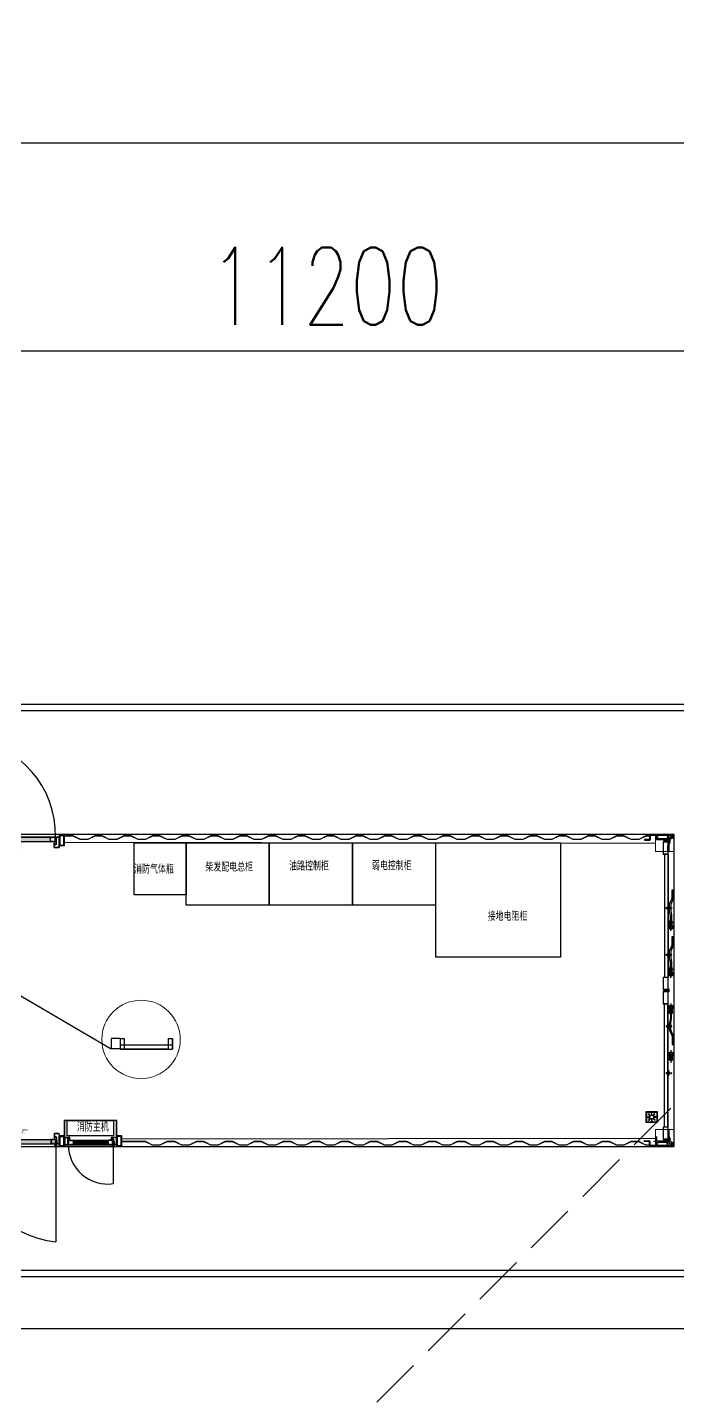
# Model space of a CAD drawing. Extents: x 758840 to 1108724, y -102573 to 143521.
# Drawn here: x 859256 to 865511, y 117367 to 130546 of the extents above; entities that cross this region are included whole.
import ezdxf

# ---------------------------------------------------------------- set-up
doc = ezdxf.new("R2010")
doc.units = 0
doc.header["$LTSCALE"] = 1000
doc.header["$MEASUREMENT"] = 0
for name, pattern in [('$0$ARCH-DC$0$ACAD_ISO10W100', [18.5, 12, -3, 0.5, -3]), ('$0$ARCH-DC$0$DASHDOT', [1, 0.5, -0.25, 0, -0.25]), ('$0$ARCH-DC$0$DASHED2', [0.375, 0.25, -0.125]), ('DASH', [0.35, 0.25, -0.1])]:
    doc.linetypes.add(name, pattern=pattern)
for name, color, linetype in [('AXIS', 3, 'Continuous'), ('GEN-DC 100X50X5', 8, 'Continuous'), ('GEN-DC PARTLIST', 8, 'Continuous'), ('室外柴油发电-2层', 241, 'Continuous')]:
    doc.layers.add(name, color=color, linetype=linetype)
for name, color, linetype, lineweight in [('GEN-DC 03', 8, 'Continuous', 0), ('GEN-DC AM_8', 8, 'Continuous', 25), ('GEN-DC Detail', 8, 'Continuous', 50), ('GEN-DC FINE', 8, 'Continuous', 15), ('GEN-DC Phantom', 8, 'Continuous', 15), ('GEN-DC 细实线', 8, 'Continuous', 5)]:
    doc.layers.add(name, color=color, linetype=linetype, lineweight=lineweight)
doc.styles.add('$0$ARCH-DC$0$STANDARD', font='gbenor.shx', dxfattribs={"bigfont": 'gbcbig.shx'})
doc.styles.add('$0$ARCH-DC$0$仅标题中使用！', font='times.ttf', dxfattribs={"width": 0.7})
doc.styles.add('_TCH_DIM_T3', font='SIMPLEX', dxfattribs={"width": 0.705882, "bigfont": 'GBCBIG'})
doc.dimstyles.new('$0$ARCH-DC$0$ISO-25', dxfattribs={"dimtxt": 2.5, "dimasz": 2.5, "dimexe": 1.25, "dimexo": 0.625, "dimtad": 1, "dimtxsty": '$0$ARCH-DC$0$STANDARD', "dimcen": 2.5, "dimadec": 0, "dimazin": 0, "dimtfac": 1, "dimtmove": 0, "dimatfit": 3, "dimfxl": 1, "dimarcsym": 0})
doc.dimstyles.new('_TCH_ARCH&&250', dxfattribs={"dimtxt": 743.75, "dimasz": 250, "dimexe": 625, "dimexo": 750, "dimgap": 250, "dimtad": 1, "dimdec": 0, "dimzin": 0, "dimdsep": 46, "dimtxsty": '_TCH_DIM_T3', "dimblk": 'ARCHTICK', "dimcen": 0.09, "dimclrt": 7, "dimazin": 2, "dimtfac": 1, "dimtdec": 0, "dimtix": 1, "dimtmove": 2, "dimatfit": 3, "dimfxl": 1, "dimtolj": 1, "dimtzin": 0, "dimarcsym": 0})

# ---------------------------------------------------------------- blocks, each defined once
blk = doc.blocks.new('_ArchTick')
at = {"color": 0, "linetype": 'ByBlock', "const_width": 0.4}
blk.add_lwpolyline([(-0.5, -0.5), (0.5, 0.5)], dxfattribs=at)
blk = doc.blocks.new('*D55')
at = {"layer": 'AXIS', "color": 0, "lineweight": -2, "transparency": 16777216}
for p, q in [((856533, 124782), (856533, 128061)), ((867733, 124782), (867733, 128061)), ((856533, 127436), (867733, 127436))]:
    blk.add_line(p, q, dxfattribs=at)
at = {"layer": 'Defpoints', "color": 0, "transparency": 16777216}
for p in [(867733, 127436), (856533, 124032), (867733, 124032)]:
    blk.add_point(p, dxfattribs=at)
at = {"layer": 'AXIS', "color": 0, "lineweight": -2, "transparency": 16777216, "xscale": 250, "yscale": 250, "zscale": 250, "rotation": 180}
blk.add_blockref('_ArchTick', (856533, 127436), dxfattribs=at)
at = {"layer": 'AXIS', "color": 0, "lineweight": -2, "transparency": 16777216, "xscale": 250, "yscale": 250, "zscale": 250}
blk.add_blockref('_ArchTick', (867733, 127436), dxfattribs=at)
at = {"layer": 'AXIS', "color": 7, "transparency": 16777216, "insert": (862133, 128057), "char_height": 743.8, "attachment_point": 5, "style": '_TCH_DIM_T3'}
blk.add_mtext('\\A1;11200', dxfattribs=at)
blk = doc.blocks.new('*D20')
at = {"layer": 'AXIS', "color": 0, "lineweight": -2, "transparency": 16777216}
for p, q in [((788833, 124782), (788833, 130061)), ((912533, 124782), (912533, 130061)), ((788833, 129436), (912533, 129436))]:
    blk.add_line(p, q, dxfattribs=at)
at = {"layer": 'Defpoints', "color": 0, "transparency": 16777216}
for p in [(912533, 129436), (788833, 124032), (912533, 124032)]:
    blk.add_point(p, dxfattribs=at)
at = {"layer": 'AXIS', "color": 0, "lineweight": -2, "transparency": 16777216, "xscale": 250, "yscale": 250, "zscale": 250, "rotation": 180}
blk.add_blockref('_ArchTick', (788833, 129436), dxfattribs=at)
at = {"layer": 'AXIS', "color": 0, "lineweight": -2, "transparency": 16777216, "xscale": 250, "yscale": 250, "zscale": 250}
blk.add_blockref('_ArchTick', (912533, 129436), dxfattribs=at)
at = {"layer": 'AXIS', "color": 7, "transparency": 16777216, "insert": (850683, 130057), "char_height": 743.8, "attachment_point": 5, "style": '_TCH_DIM_T3'}
blk.add_mtext('\\A1;123700', dxfattribs=at)
blk = doc.blocks.new('$0$ARCH-DC$0$A$C61EE30FD')
at = {"layer": 'GEN-DC PARTLIST'}
for p, q in [((58, 345), (26, 286)), ((101, 301), (59, 280)), ((0, 30), (0, 151)), ((11, 30), (0, 30)), ((12, 194), (6, 179)), ((23, 41), (11, 30)), ((18, 253), (18, 221)), ((23, 151), (23, 41)), ((35, 194), (29, 179)), ((41, 250), (41, 221))]:
    blk.add_line(p, q, dxfattribs=at)
at = {"layer": 'GEN-DC PARTLIST', "linetype": '$0$ARCH-DC$0$ACAD_ISO10W100', "ltscale": 0.05}
for p, q in [((98, 330), (75, 330)), ((86, 318), (86, 341))]:
    blk.add_line(p, q, dxfattribs=at)
at = {"layer": 'GEN-DC PARTLIST'}
for radius in [31.8, 22.5, 14.2]:
    blk.add_circle((86, 330), radius, dxfattribs=at)
for centre, radius, start, end in [((86, 253), 68.2, 151.5642, 180), ((68, 151), 68.2, 156.0375, 180), ((-50, 221), 68.2, 336.0375, 0), ((91, 151), 68.2, 156.0375, 180), ((-27, 221), 68.2, 336.0375, 360), ((75, 250), 34.1, 117.1669, 180)]:
    blk.add_arc(centre, radius, start, end, dxfattribs=at)
blk = doc.blocks.new('$0$ARCH-DC$0$A$C069C5D18')
at = {"layer": 'GEN-DC PARTLIST'}
for p, q in [((16, 49), (104, 49)), ((92, 38), (16, 38)), ((24, 11), (21, 26)), ((28, 11), (24, 11)), ((26, 22), (28, 11)), ((31, 38), (76, 38)), ((76, 34), (36, 34)), ((76, 38), (76, 34))]:
    blk.add_line(p, q, dxfattribs=at)
for centre, radius, start, end in [((67, 31), 68.2, 149.6959, 171.1848), ((113, 54), 114, 186.2056, 208.3524), ((11, 64), 2.48, 20.2924, 146.2319), ((81, 71), 68.2, 184.5923, 198.2332), ((14, 5), 5.42, 253.6447, 35.3183), ((130, 34), 114, 177.9146, 192.9212), ((31, 28), 10, 90, 191.3099), ((36, 24), 10, 90, 191.3099), ((2, 49), 90.9, 334.4715, 352.7196), ((86, 10), 1.68, 168.3196, 351.7277), ((14, 63), 90.9, 324.1469, 351.369)]:
    blk.add_arc(centre, radius, start, end, dxfattribs=at)
blk = doc.blocks.new('$0$ARCH-DC$0$内铰链柱')
at = {"color": 6}
blk.add_line((897103, -8558), (897103, -8552), dxfattribs=at)
at = {"layer": 'GEN-DC PARTLIST', "color": 6}
for p, q in [((897103, -8544), (897103, -8584)), ((897111, -8544), (897114, -8566)), ((897208, -8544), (897205, -8566)), ((897216, -8544), (897216, -8584)), ((897103, -8584), (897216, -8584)), ((897124, -8574), (897195, -8574))]:
    blk.add_line(p, q, dxfattribs=at)
for centre, start, end in [((897124, -8564), 190, 270), ((897195, -8564), 270, 350)]:
    blk.add_arc(centre, 10, start, end, dxfattribs=at)
blk = doc.blocks.new('$0$ARCH-DC$0$A$C270877F5')
at = {"layer": 'GEN-DC PARTLIST'}
for p, q in [((59, 605), (59, 810)), ((59, 810), (86, 810)), ((86, 810), (86, 594)), ((0, 469), (59, 605)), ((0, 287), (0, 469)), ((86, 594), (27, 457)), ((27, 457), (27, 298)), ((23, 196), (0, 287)), ((23, 0), (23, 196)), ((27, 298), (50, 207)), ((50, 207), (50, 0))]:
    blk.add_line(p, q, dxfattribs=at)
blk = doc.blocks.new('$0$ARCH-DC$0$A$C75EE11BD')
at = {"layer": 'GEN-DC PARTLIST'}
for p, q in [((27, 143), (75, 143)), ((27, 52), (27, 143)), ((37, 52), (27, 52)), ((37, 143), (37, 52)), ((37, 107), (65, 107)), ((65, 52), (65, 143)), ((75, 52), (65, 52)), ((75, 143), (75, 52))]:
    blk.add_line(p, q, dxfattribs=at)
at = {"layer": 'GEN-DC PARTLIST', "linetype": '$0$ARCH-DC$0$DASHDOT', "ltscale": 5}
blk.add_line((51, 283), (51, 0), dxfattribs=at)
at = {"layer": 'GEN-DC PARTLIST'}
for radius in [51.1, 38.6]:
    blk.add_circle((51, 194), radius, dxfattribs=at)
for centre, start, end in [((27, 114), 90, 270), ((27, 77), 90, 270), ((75, 95), 270, 90)]:
    blk.add_arc(centre, 18.5, start, end, dxfattribs=at)
blk = doc.blocks.new('$0$ARCH-DC$0$A$C7D63291A')
at = {"layer": 'GEN-DC PARTLIST'}
for p, q in [((0, 60), (2, 62)), ((0, 42), (0, 60)), ((2, 40), (0, 42)), ((2, 62), (41, 62)), ((2, 40), (41, 40)), ((26, 73), (23, 68)), ((23, 68), (26, 62)), ((23, 68), (23, 34)), ((26, 40), (23, 34)), ((23, 34), (26, 29)), ((41, 73), (26, 73)), ((26, 62), (26, 40)), ((26, 29), (41, 29)), ((41, 85), (47, 85)), ((41, 17), (41, 85)), ((47, 17), (41, 17)), ((47, 85), (47, 17)), ((47, 62), (75, 62)), ((75, 40), (47, 40)), ((52, 0), (52, 102)), ((52, 102), (61, 102)), ((54, 40), (54, 62)), ((61, 0), (61, 102)), ((63, 73), (76, 73)), ((63, 29), (63, 73)), ((76, 29), (63, 29)), ((75, 62), (79, 68)), ((76, 73), (79, 68)), ((76, 40), (79, 34)), ((79, 34), (76, 29)), ((79, 68), (79, 34)), ((52, 0), (61, 0))]:
    blk.add_line(p, q, dxfattribs=at)
at = {"layer": 'GEN-DC PARTLIST', "const_width": 0.114}
blk.add_lwpolyline([(103, 78), (130, 78), (130, 24), (103, 24)], close=True, dxfattribs=at)
at = {"layer": 'GEN-DC PARTLIST'}
blk.add_circle((116, 51), 12.5, dxfattribs=at)
blk = doc.blocks.new('$0$ARCH-DC$0$端出风门')
at = {"lineweight": -2}
for p, q in [((1452, 966), (1409, 966)), ((1409, 966), (1409, 960)), ((1409, 960), (1458, 960)), ((1457, 1005), (1457, 971)), ((1692, 1010), (1462, 1010)), ((1463, 999), (1463, 967)), ((1463, 999), (1463, 965)), ((1681, 1004), (1468, 1004)), ((1643, 1004), (1638, 999)), ((1654, 979), (1638, 988)), ((1681, 1004), (1643, 1004)), ((1661, 1004), (1644, 1004)), ((1686, 979), (1654, 979)), ((1681, 993), (1667, 993)), ((1674, 985), (1674, 1000)), ((1686, 976), (1686, 999)), ((1686, 979), (1686, 998)), ((1686, 976), (1692, 976)), ((1692, 976), (1692, 1010)), ((1407, -1938), (1407, -1932)), ((1407, -1932), (1458, -1932)), ((1452, -1938), (1407, -1938)), ((1457, -1977), (1457, -1943)), ((1463, -1971), (1463, -1937)), ((1463, -1971), (1463, -1939)), ((1681, -1976), (1468, -1976)), ((1686, -1948), (1686, -1971)), ((1686, -1948), (1692, -1948)), ((1686, -1951), (1686, -1970)), ((1692, -1948), (1692, -1982)), ((1692, -1982), (1462, -1982))]:
    blk.add_line(p, q, dxfattribs=at)
at = {"color": 0}
for p, q in [((1413, 966), (1409, 966)), ((1455, 960), (1451, 960)), ((1413, -1932), (1409, -1932)), ((1455, -1932), (1451, -1932))]:
    blk.add_line(p, q, dxfattribs=at)
for p, q in [((1457, 1005), (1457, 973)), ((1457, -1977), (1457, -1945))]:
    blk.add_line(p, q)
at = {"color": 4}
for p, q in [((1602, 824), (1602, -356)), ((1604, 824), (1604, -356)), ((1636, 824), (1636, -356)), ((1638, 824), (1638, -356)), ((1602, -1796), (1602, -616)), ((1604, -1796), (1604, -616)), ((1636, -1796), (1636, -616)), ((1638, -1796), (1638, -616))]:
    blk.add_line(p, q, dxfattribs=at)
at = {"lineweight": -2}
blk.add_circle((1674, 993), 6.1, dxfattribs=at)
for centre, start, end in [((1452, 971), 270, 0), ((1462, 1005), 90, 180), ((1462, 1005), 90, 180), ((1458, 965), 270, 0), ((1468, 999), 90, 180), ((1468, 999), 90, 180), ((1681, 999), 0, 90), ((1452, -1943), 0, 90), ((1458, -1937), 0, 90), ((1468, -1971), 180, 270), ((1468, -1971), 180, 270), ((1681, -1971), 270, 0), ((1462, -1977), 180, 270), ((1462, -1977), 180, 270)]:
    blk.add_arc(centre, 5, start, end, dxfattribs=at)
at = {"layer": 'GEN-DC FINE', "linetype": '$0$ARCH-DC$0$DASHED2'}
blk.add_circle((1674, 993), 7.74, dxfattribs=at)
at = {"layer": 'GEN-DC PARTLIST'}
for p, q in [((1640, 322), (1640, 293)), ((1642, 329), (1642, 286)), ((1640, -128), (1640, -157)), ((1642, -121), (1642, -164)), ((1640, -844), (1640, -815)), ((1642, -851), (1642, -808)), ((1640, -1294), (1640, -1265)), ((1642, -1301), (1642, -1258))]:
    blk.add_line(p, q, dxfattribs=at)
at = {"layer": 'GEN-DC 细实线'}
for p, q in [((1697, 125), (1633, 125)), ((1697, -325), (1633, -325)), ((1697, -647), (1633, -647)), ((1697, -1097), (1633, -1097))]:
    blk.add_line(p, q, dxfattribs=at)
for points in [[(1695, 852), (1695, 1014), (1517, 1014), (1517, 852)], [(1695, 852), (1695, 1014), (1517, 1014), (1517, 852)], [(1695, -1986), (1695, -1824), (1517, -1824), (1517, -1986)], [(1695, -1986), (1695, -1824), (1517, -1824), (1517, -1986)]]:
    blk.add_lwpolyline(points, close=True, dxfattribs=at)
at = {"layer": 'GEN-DC 细实线', "color": 7}
for points in [[(1638, 824), (1588, 824), (1588, 944), (1638, 944)], [(1634, 828), (1592, 828), (1592, 940), (1634, 940)], [(1638, -476), (1588, -476), (1588, -356), (1638, -356)], [(1634, -472), (1592, -472), (1592, -360), (1634, -360)], [(1638, -616), (1588, -616), (1588, -496), (1638, -496)], [(1634, -612), (1592, -612), (1592, -500), (1634, -500)], [(1638, -1796), (1588, -1796), (1588, -1916), (1638, -1916)], [(1634, -1800), (1592, -1800), (1592, -1912), (1634, -1912)]]:
    blk.add_lwpolyline(points, close=True, dxfattribs=at)
at = {"lineweight": 50, "ltscale": 20}
for name, p, xscale, yscale, zscale in [('$0$ARCH-DC$0$A$C270877F5', (1651, 157), 0.4039874998852611, 0.4039874998852611, 0.4039874998852611), ('$0$ARCH-DC$0$A$C270877F5', (1651, -293), 0.4039874998852611, 0.4039874998852611, 0.4039874998852611), ('$0$ARCH-DC$0$A$C75EE11BD', (1643, -730), 0.4252499998547137, 0.4252499998547137, 0.4252499998547137), ('$0$ARCH-DC$0$A$C75EE11BD', (1643, -1180), 0.4252499998547137, 0.4252499998547137, 0.4252499998547137)]:
    blk.add_blockref(name, p, dxfattribs=dict(at, xscale=xscale, yscale=yscale, zscale=zscale))
at = {"lineweight": 50, "ltscale": 20, "rotation": 180}
for name, p, xscale, yscale, zscale in [('$0$ARCH-DC$0$A$C75EE11BD', (1643, 208), -0.4252499998547137, 0.4252500000002328, 0.4252500000000001), ('$0$ARCH-DC$0$A$C75EE11BD', (1643, -242), -0.4252499998547137, 0.4252500000002328, 0.4252500000000001), ('$0$ARCH-DC$0$A$C270877F5', (1651, -679), -0.4039874998852611, 0.4039875000016764, 0.4039875000000001)]:
    blk.add_blockref(name, p, dxfattribs=dict(at, xscale=xscale, yscale=yscale, zscale=zscale))
at = {"layer": 'GEN-DC PARTLIST', "rotation": 180}
for name, p, xscale, yscale, zscale in [('$0$ARCH-DC$0$A$C069C5D18', (1646, 969), 0.5, 0.5, 0.5), ('$0$ARCH-DC$0$A$C7D63291A', (1618, -808), -0.4252499998547137, 0.4252500000002328, 0.4252500000000001), ('$0$ARCH-DC$0$A$C7D63291A', (1618, -1258), -0.4252499998547137, 0.4252500000002328, 0.4252500000000001)]:
    blk.add_blockref(name, p, dxfattribs=dict(at, xscale=xscale, yscale=yscale, zscale=zscale))
at = {"layer": 'GEN-DC PARTLIST'}
for name, p, xscale, yscale, zscale in [('$0$ARCH-DC$0$A$C61EE30FD', (1634, 840), 0.4626341527327895, 0.4626341527327895, 0.4626341527327895), ('$0$ARCH-DC$0$A$C7D63291A', (1618, 286), 0.4252499998547137, 0.4252499998547137, 0.4252499998547137), ('$0$ARCH-DC$0$A$C7D63291A', (1618, -164), 0.4252499998547137, 0.4252499998547137, 0.4252499998547137), ('$0$ARCH-DC$0$A$C069C5D18', (1646, -501), -0.5, 0.5, 0.5), ('$0$ARCH-DC$0$A$C069C5D18', (1646, -1941), -0.5, 0.5, 0.5)]:
    blk.add_blockref(name, p, dxfattribs=dict(at, xscale=xscale, yscale=yscale, zscale=zscale))
at = {"layer": 'GEN-DC 细实线', "xscale": -1}
blk.add_blockref('$0$ARCH-DC$0$内铰链柱', (898741, 9548), dxfattribs=at)
at = {"layer": 'GEN-DC 细实线', "rotation": 180}
blk.add_blockref('$0$ARCH-DC$0$内铰链柱', (898741, -10520), dxfattribs=at)
blk = doc.blocks.new('$0$ARCH-DC$0$128')
for p, q in [((645016, -154981), (645054, -154981)), ((645016, -154983), (645054, -154983)), ((645054, -154981), (645122, -155015)), ((645054, -154983), (645122, -155017)), ((645122, -155015), (645192, -155015)), ((645122, -155017), (645193, -155017)), ((645192, -155015), (645260, -154981)), ((645193, -155017), (645261, -154983)), ((645260, -154981), (645332, -154981)), ((645261, -154983), (645332, -154983)), ((645332, -154981), (645400, -155015)), ((645332, -154983), (645400, -155017)), ((645400, -155015), (645470, -155015)), ((645400, -155017), (645471, -155017)), ((645470, -155015), (645538, -154981)), ((645471, -155017), (645539, -154983)), ((645538, -154981), (645610, -154981)), ((645539, -154983), (645610, -154983)), ((645610, -154981), (645678, -155015)), ((645610, -154983), (645678, -155017)), ((645678, -155015), (645713, -155015)), ((645678, -155017), (645713, -155017)), ((645713, -155015), (645748, -155015)), ((645713, -155017), (645749, -155017)), ((645748, -155015), (645816, -154981)), ((645749, -155017), (645817, -154983)), ((645816, -154981), (645888, -154981)), ((645817, -154983), (645888, -154983)), ((645888, -154981), (645956, -155015)), ((645888, -154983), (645956, -155017)), ((645956, -155015), (646026, -155015)), ((645956, -155017), (646027, -155017)), ((646026, -155015), (646094, -154981)), ((646027, -155017), (646095, -154983))]:
    blk.add_line(p, q)
at = {"color": 0}
for p, q in [((645016, -154983), (645016, -154981)), ((646094, -154981), (646132, -154981)), ((646095, -154983), (646132, -154983)), ((646132, -154981), (646132, -154983))]:
    blk.add_line(p, q, dxfattribs=at)
blk = doc.blocks.new('*D533')
at = {"layer": 'Defpoints', "color": 0, "ltscale": 0.1, "transparency": 16777216}
for p in [(8436169, -3629437), (8436253, -3629437), (8436253, -3629537)]:
    blk.add_point(p, dxfattribs=at)
at = {"layer": 'GEN-DC 03', "color": 0, "lineweight": -2, "ltscale": 0.1, "transparency": 16777216}
for p, q in [((8436253, -3629437), (8436167, -3629437)), ((8436253, -3629537), (8436167, -3629537)), ((8436169, -3629535), (8436169, -3629440))]:
    blk.add_line(p, q, dxfattribs=at)
at = {"layer": 'GEN-DC 03', "color": 0, "ltscale": 0.1, "transparency": 16777216}
for points in [[(8436168, -3629440), (8436169, -3629440), (8436169, -3629437)], [(8436168, -3629535), (8436169, -3629535), (8436169, -3629537)]]:
    blk.add_solid(points, dxfattribs=at)
at = {"layer": 'GEN-DC 03', "color": 0, "ltscale": 0.1, "transparency": 16777216, "insert": (8436167, -3629487), "char_height": 2.5, "attachment_point": 5, "rotation": 90, "style": '$0$ARCH-DC$0$STANDARD'}
blk.add_mtext('100', dxfattribs=at)
blk = doc.blocks.new('$0$ARCH-DC$0$侧检修门')
at = {"layer": 'GEN-DC Phantom'}
h = blk.add_hatch(dxfattribs=at)
h.set_pattern_fill('AR-RSHKE', color=256, style=0)
h.set_pattern_definition([(7e-15, (5329.214, 23746.666), (25.5, 12), [6, -5, 7, -3, 9, -4]), (7e-15, (5335.214, 23747.166), (25.5, 12), [5, -19, 4, -6]), (7e-15, (5347.214, 23745.916), (25.5, 12), [3, -31]), (90, (5329.214, 23746.666), (-8.5, 12), [11.5, -36.5]), (90, (5335.214, 23746.666), (-8.5, 12), [11.25, -36.75]), (90, (5340.214, 23746.666), (-8.5, 12), [10.5, -37.5]), (90, (5347.214, 23745.916), (-8.5, 12), [11.5, -36.5]), (90, (5350.214, 23745.916), (-8.5, 12), [11.5, -36.5]), (90, (5359.214, 23746.666), (-8.5, 12), [11, -37])])
edge = h.paths.add_edge_path()
edge.add_line((14893, 10045), (14893, 10086))
edge.add_line((14893, 10086), (14110, 10086))
edge.add_arc((14110, 10082), 4, 0, 90, ccw=False)
edge.add_line((14114, 10082), (14114, 10045))
edge.add_line((14114, 10045), (14893, 10045))
for p, q in [((14029, 10047), (14029, 10139)), ((14897, 10033), (14897, 9101))]:
    blk.add_line(p, q)
for points in [[(14029, 10023), (14029, 10123), (13979, 10123), (13979, 10023)], [(14023, 10029), (14023, 10117), (13985, 10117), (13985, 10029)], [(14979, 10021), (14979, 10121), (14929, 10121), (14929, 10021)], [(14929, 10021), (14929, 10121), (14979, 10121), (14979, 10021)], [(14973, 10027), (14973, 10115), (14935, 10115), (14935, 10027)], [(14935, 10026), (14935, 10114), (14973, 10114), (14973, 10026)]]:
    blk.add_lwpolyline(points, close=True)
blk.add_arc((14987, 10019), 922, 178.5138, 264.4003)
at = {"layer": 'GEN-DC PARTLIST'}
for p, q in [((14031, 10121), (14029, 10121)), ((14031, 10054), (14029, 10054)), ((14031, 10137), (14031, 10049)), ((14033, 10143), (14075, 10143)), ((14033, 10043), (14055, 10043)), ((14035, 10141), (14073, 10141)), ((14035, 10045), (14053, 10045)), ((14045, 10043), (14891, 10043)), ((14047, 10045), (14890, 10045)), ((14057, 10109), (14057, 10049)), ((14059, 10109), (14059, 10047)), ((14063, 10115), (14070, 10115)), ((14063, 10113), (14070, 10113)), ((14066, 10084), (14066, 10047)), ((14068, 10082), (14068, 10049)), ((14070, 10088), (14096, 10088)), ((14071, 10087), (14866, 10087)), ((14072, 10086), (14096, 10086)), ((14074, 10109), (14074, 10100)), ((14076, 10109), (14076, 10100)), ((14077, 10137), (14077, 10100)), ((14079, 10139), (14079, 10100)), ((14084, 10086), (14110, 10086)), ((14084, 10084), (14084, 10086)), ((14084, 10084), (14108, 10084)), ((14085, 10086), (14852, 10086)), ((14089, 10045), (14089, 10047)), ((14089, 10047), (14108, 10047)), ((14104, 10045), (14089, 10045)), ((14096, 10088), (14096, 10086)), ((14112, 10080), (14112, 10051)), ((14114, 10086), (14114, 10045)), ((14848, 10082), (14848, 10045)), ((14850, 10076), (14848, 10076)), ((14850, 10051), (14848, 10051)), ((14850, 10080), (14850, 10051)), ((14878, 10086), (14852, 10086)), ((14878, 10084), (14854, 10084)), ((14873, 10047), (14854, 10047)), ((14858, 10045), (14873, 10045)), ((14866, 10088), (14866, 10086)), ((14866, 10088), (14891, 10088)), ((14889, 10086), (14866, 10086)), ((14873, 10045), (14873, 10047)), ((14878, 10084), (14878, 10086)), ((14879, 10139), (14879, 10100)), ((14881, 10137), (14881, 10100)), ((14882, 10109), (14882, 10100)), ((14925, 10143), (14883, 10143)), ((14884, 10109), (14884, 10100)), ((14923, 10141), (14885, 10141)), ((14895, 10115), (14888, 10115)), ((14895, 10113), (14888, 10113)), ((14889, 10076), (14889, 10045)), ((14889, 10076), (14893, 10076)), ((14893, 10048), (14890, 10045)), ((14893, 10082), (14893, 10048)), ((14895, 10084), (14895, 10047)), ((14899, 10076), (14895, 10076)), ((14895, 10076), (14895, 10042)), ((14899, 10109), (14899, 10047)), ((14899, 10076), (14899, 10042)), ((14901, 10109), (14901, 10049)), ((14906, 10076), (14901, 10076)), ((14925, 10043), (14903, 10043)), ((14923, 10045), (14905, 10045)), ((14906, 10076), (14906, 10045)), ((14927, 10137), (14927, 10049)), ((14927, 10121), (14929, 10121)), ((14927, 10064), (14929, 10064)), ((14929, 10139), (14929, 10047))]:
    blk.add_line(p, q, dxfattribs=at)
blk.add_circle((14897, 10033), 9, dxfattribs=at)
for centre, radius, start, end in [((14033, 10139), 4, 90, 180), ((14033, 10047), 4, 180, 270), ((14035, 10137), 4, 90, 180), ((14035, 10049), 4, 180, 270), ((14053, 10049), 4, 270, 0), ((14055, 10047), 4, 270, 0), ((14063, 10109), 6, 90, 180), ((14063, 10109), 4, 90, 180), ((14070, 10084), 4, 90, 180), ((14070, 10047), 4, 180, 270), ((14072, 10082), 4, 90, 180), ((14072, 10049), 4, 180, 270), ((14070, 10109), 6, 0, 90), ((14070, 10109), 4, 0, 90), ((14073, 10137), 4, 0, 90), ((14077, 10100), 2.5, 180, 0), ((14075, 10139), 4, 0, 90), ((14077, 10100), 0.5, 180, 0), ((14108, 10080), 4, 0, 90), ((14108, 10051), 4, 270, 0), ((14110, 10082), 4, 0, 90), ((14852, 10082), 4, 90, 180), ((14854, 10080), 4, 90, 180), ((14854, 10051), 4, 180, 270), ((14883, 10139), 4, 90, 180), ((14882, 10100), 2.5, 180, 0), ((14885, 10137), 4, 90, 180), ((14882, 10100), 0.5, 180, 0), ((14888, 10109), 6, 90, 180), ((14888, 10109), 4, 90, 180), ((14889, 10082), 4, 0, 90), ((14890, 10048), 3, 270, 0), ((14891, 10084), 4, 0, 90), ((14891, 10047), 4, 270, 0), ((14895, 10109), 6, 0, 90), ((14895, 10109), 4, 0, 90), ((14903, 10047), 4, 180, 270), ((14905, 10049), 4, 180, 270), ((14923, 10137), 4, 0, 90), ((14923, 10049), 4, 270, 0), ((14925, 10139), 4, 0, 90), ((14925, 10047), 4, 270, 0)]:
    blk.add_arc(centre, radius, start, end, dxfattribs=at)
at = {"color": 0, "insert": (14392, 10185), "char_height": 15, "width": 2856.9, "attachment_point": 1, "style": '$0$ARCH-DC$0$STANDARD'}
blk.add_mtext('{\\fSimSun|b0|i0|c134|p2;\\C3;门的上面1个220V 防爆灯;\\P1个24或12V的应急灯，\\P带电池带充电}', dxfattribs=at)
blk = doc.blocks.new('$0$ARCH-DC$0$3df1g')
at = {"layer": 'GEN-DC Phantom'}
h = blk.add_hatch(dxfattribs=at)
h.set_pattern_fill('AR-RSHKE', color=256, style=0)
h.set_pattern_definition([(7e-15, (984873.575, -15956.33), (25.5, 12), [6, -5, 7, -3, 9, -4]), (7e-15, (984879.575, -15955.83), (25.5, 12), [5, -19, 4, -6]), (7e-15, (984891.575, -15957.08), (25.5, 12), [3, -31]), (90, (984873.575, -15956.3305), (-8.5, 12), [11.5, -36.5]), (90, (984879.575, -15956.3305), (-8.5, 12), [11.25, -36.75]), (90, (984884.575, -15956.3305), (-8.5, 12), [10.5, -37.5]), (90, (984891.575, -15957.0805), (-8.5, 12), [11.5, -36.5]), (90, (984894.575, -15957.0805), (-8.5, 12), [11.5, -36.5]), (90, (984903.575, -15956.3305), (-8.5, 12), [11, -37])])
edge = h.paths.add_edge_path()
edge.add_line((994142, -29658), (994142, -29617))
edge.add_line((994142, -29617), (993804, -29617))
edge.add_arc((993802, -29627), 10.1, 50.6706, 76.1993, ccw=False)
edge.add_line((993808, -29619), (993808, -29656))
edge.add_line((993808, -29656), (994142, -29658))
blk.add_line((994191, -29670), (994193, -30034))
blk.add_arc((994139, -29659), 379, 180.2481, 278.241)
at = {"layer": 'GEN-DC PARTLIST'}
for p, q in [((993723, -29591), (993723, -29656)), ((993725, -29649), (993723, -29649)), ((993725, -29593), (993725, -29654)), ((993727, -29587), (993769, -29587)), ((993729, -29589), (993767, -29589)), ((993751, -29602), (993751, -29654)), ((993753, -29602), (993753, -29656)), ((993757, -29596), (993764, -29596)), ((993757, -29598), (993764, -29598)), ((993760, -29619), (993760, -29656)), ((993762, -29621), (993762, -29654)), ((993764, -29615), (993790, -29615)), ((993766, -29617), (993790, -29617)), ((993768, -29602), (993768, -29611)), ((993770, -29602), (993770, -29611)), ((993771, -29593), (993771, -29611)), ((993773, -29591), (993773, -29611)), ((993778, -29617), (994146, -29617)), ((993778, -29619), (993778, -29617)), ((993778, -29619), (993802, -29619)), ((993790, -29615), (993790, -29617)), ((993790, -29615), (994160, -29615)), ((993806, -29623), (993806, -29652)), ((993808, -29617), (993808, -29658)), ((994142, -29621), (994142, -29658)), ((994144, -29627), (994142, -29627)), ((994144, -29652), (994142, -29652)), ((994144, -29623), (994144, -29652)), ((994172, -29617), (994146, -29617)), ((994172, -29619), (994148, -29619)), ((994160, -29615), (994160, -29617)), ((994160, -29615), (994185, -29615)), ((994183, -29617), (994160, -29617)), ((994172, -29619), (994172, -29617)), ((994173, -29593), (994173, -29613)), ((994175, -29595), (994175, -29613)), ((994176, -29604), (994176, -29613)), ((994219, -29589), (994177, -29589)), ((994178, -29604), (994178, -29613)), ((994217, -29591), (994179, -29591)), ((994189, -29598), (994182, -29598)), ((994189, -29600), (994182, -29600)), ((994183, -29627), (994183, -29658)), ((994183, -29627), (994187, -29627)), ((994187, -29621), (994187, -29655)), ((994189, -29619), (994189, -29656)), ((994193, -29627), (994189, -29627)), ((994189, -29627), (994189, -29661)), ((994193, -29604), (994193, -29656)), ((994193, -29627), (994193, -29661)), ((994195, -29604), (994195, -29654)), ((994200, -29627), (994195, -29627)), ((994200, -29627), (994200, -29658)), ((994221, -29595), (994221, -29654)), ((994221, -29639), (994223, -29639)), ((994223, -29656), (994223, -29593)), ((993727, -29660), (993749, -29660)), ((993729, -29658), (993747, -29658)), ((993739, -29660), (994185, -29660)), ((993741, -29658), (994184, -29658)), ((993783, -29658), (993783, -29656)), ((993783, -29656), (993802, -29656)), ((993798, -29658), (993783, -29658)), ((994167, -29656), (994148, -29656)), ((994152, -29658), (994167, -29658)), ((994167, -29658), (994167, -29656)), ((994187, -29655), (994185, -29658)), ((994219, -29660), (994197, -29660)), ((994217, -29658), (994199, -29658))]:
    blk.add_line(p, q, dxfattribs=at)
blk.add_circle((994191, -29670), 9, dxfattribs=at)
for centre, radius, start, end in [((993727, -29591), 4, 90, 180), ((993729, -29593), 4, 90, 180), ((993757, -29602), 6, 90, 180), ((993757, -29602), 4, 90, 180), ((993764, -29619), 4, 90, 180), ((993766, -29621), 4, 90, 180), ((993764, -29602), 6, 0, 90), ((993764, -29602), 4, 0, 90), ((993767, -29593), 4, 0, 90), ((993771, -29611), 2.5, 180, 0), ((993769, -29591), 4, 0, 90), ((993771, -29611), 0.5, 180, 0), ((993802, -29623), 4, 0, 90), ((993804, -29621), 4, 0, 90), ((994146, -29621), 4, 90, 180), ((994148, -29623), 4, 90, 180), ((994177, -29593), 4, 90, 180), ((994176, -29613), 2.5, 180, 0), ((994179, -29595), 4, 90, 180), ((994176, -29613), 0.5, 180, 0), ((994182, -29604), 6, 90, 180), ((994182, -29604), 4, 90, 180), ((994183, -29621), 4, 0, 90), ((994185, -29619), 4, 0, 90), ((994189, -29604), 6, 0, 90), ((994189, -29604), 4, 0, 90), ((994217, -29595), 4, 0, 90), ((994219, -29593), 4, 0, 90), ((993727, -29656), 4, 180, 270), ((993729, -29654), 4, 180, 270), ((993747, -29654), 4, 270, 0), ((993749, -29656), 4, 270, 0), ((993764, -29656), 4, 180, 270), ((993766, -29654), 4, 180, 270), ((993802, -29652), 4, 270, 0), ((994148, -29652), 4, 180, 270), ((994184, -29655), 3, 270, 0), ((994185, -29656), 4, 270, 0), ((994197, -29656), 4, 180, 270), ((994199, -29654), 4, 180, 270), ((994217, -29654), 4, 270, 0), ((994219, -29656), 4, 270, 0)]:
    blk.add_arc(centre, radius, start, end, dxfattribs=at)
blk = doc.blocks.new('柴发假负载')
for p, q in [((8435731.512, -3627486.904), (8435717.59, -3627493.865)), ((8435732.009, -3627488.904), (8435717.59, -3627496.113)), ((8435802.509, -3627486.904), (8435731.512, -3627486.904)), ((8435802.012, -3627488.904), (8435732.009, -3627488.904)), ((8435870.012, -3627522.904), (8435802.012, -3627488.904)), ((8435870.509, -3627520.904), (8435802.509, -3627486.904)), ((8435942.015, -3627522.904), (8435870.012, -3627522.904)), ((8435941.519, -3627520.904), (8435870.509, -3627520.904)), ((8436009.519, -3627486.904), (8435941.519, -3627520.904)), ((8436010.015, -3627488.904), (8435942.015, -3627522.904)), ((8436044.989, -3627486.904), (8436009.519, -3627486.904)), ((8436044.989, -3627488.904), (8436010.015, -3627488.904)), ((8436080.485, -3627486.904), (8436044.989, -3627486.904)), ((8436079.989, -3627488.904), (8436044.989, -3627488.904)), ((8436147.989, -3627522.904), (8436079.989, -3627488.904)), ((8436148.485, -3627520.904), (8436080.485, -3627486.904)), ((8436219.992, -3627522.904), (8436147.989, -3627522.904)), ((8436219.495, -3627520.904), (8436148.485, -3627520.904)), ((8436287.495, -3627486.904), (8436219.495, -3627520.904)), ((8436287.992, -3627488.904), (8436219.992, -3627522.904)), ((8436358.492, -3627486.904), (8436287.495, -3627486.904)), ((8436357.995, -3627488.904), (8436287.992, -3627488.904)), ((8436425.995, -3627522.904), (8436357.995, -3627488.904)), ((8436426.492, -3627520.904), (8436358.492, -3627486.904)), ((8436497.999, -3627522.904), (8436425.995, -3627522.904)), ((8436497.502, -3627520.904), (8436426.492, -3627520.904)), ((8436565.502, -3627486.904), (8436497.502, -3627520.904)), ((8436565.999, -3627488.904), (8436497.999, -3627522.904)), ((8436636.499, -3627486.904), (8436565.502, -3627486.904)), ((8436636.002, -3627488.904), (8436565.999, -3627488.904)), ((8436704.002, -3627522.904), (8436636.002, -3627488.904)), ((8436704.499, -3627520.904), (8436636.499, -3627486.904)), ((8436742.004, -3627522.904), (8436704.002, -3627522.904)), ((8436742.004, -3627520.904), (8436704.499, -3627520.904)), ((8441311.488, -3627486.904), (8441243.488, -3627520.904)), ((8441311.985, -3627488.904), (8441243.985, -3627522.904)), ((8441344.482, -3627486.904), (8441311.488, -3627486.904)), ((8441344.482, -3627488.904), (8441311.985, -3627488.904)), ((8436497.999, -3630426.904), (8436267.953, -3630426.904)), ((8436497.502, -3630428.904), (8436267.953, -3630428.904)), ((8436565.502, -3630462.904), (8436497.502, -3630428.904)), ((8436565.999, -3630460.904), (8436497.999, -3630426.904)), ((8436636.499, -3630462.904), (8436565.502, -3630462.904)), ((8436636.002, -3630460.904), (8436565.999, -3630460.904)), ((8436704.002, -3630426.904), (8436636.002, -3630460.904)), ((8436704.499, -3630428.904), (8436636.499, -3630462.904)), ((8436742.004, -3630426.904), (8436704.002, -3630426.904)), ((8436742.004, -3630428.904), (8436704.499, -3630428.904)), ((8441311.488, -3630462.904), (8441243.488, -3630428.904)), ((8441311.985, -3630460.904), (8441243.985, -3630426.904)), ((8441344.482, -3630462.904), (8441311.488, -3630462.904)), ((8441344.482, -3630460.904), (8441311.985, -3630460.904))]:
    blk.add_line(p, q)
at = {"color": 0}
for p, q in [((8436742.004, -3627520.904), (8436742.004, -3627522.904)), ((8441205.985, -3627522.904), (8441205.985, -3627520.904)), ((8441243.488, -3627520.904), (8441205.985, -3627520.904)), ((8441243.985, -3627522.904), (8441205.985, -3627522.904)), ((8436742.004, -3630428.904), (8436742.004, -3630426.904)), ((8441243.985, -3630426.904), (8441205.985, -3630426.904)), ((8441205.985, -3630426.904), (8441205.985, -3630428.904)), ((8441243.488, -3630428.904), (8441205.985, -3630428.904))]:
    blk.add_line(p, q, dxfattribs=at)
at = {"lineweight": 30}
for p, q in [((8436253.43, -3629437.318), (8436253.43, -3629537.318)), ((8436253.43, -3629497.318), (8436756.43, -3629497.318)), ((8436253.43, -3629537.318), (8436756.43, -3629537.318)), ((8436293.43, -3629437.318), (8436293.43, -3629537.318)), ((8436716.43, -3629437.318), (8436716.43, -3629537.318)), ((8436756.43, -3629437.318), (8436756.43, -3629537.318))]:
    blk.add_line(p, q, dxfattribs=at)
at = {"color": 7, "true_color": 0xffffff}
for p, q in [((8436253.43, -3629437.318), (8436293.43, -3629437.318)), ((8436716.43, -3629437.318), (8436756.43, -3629437.318))]:
    blk.add_line(p, q, dxfattribs=at)
at = {"color": 6}
for p, q in [((8435666.585, -3630397.558), (8435667.585, -3630397.558)), ((8435715.081, -3630429.558), (8435715.081, -3630428.558))]:
    blk.add_line(p, q, dxfattribs=at)
for points in [[(8435717.586, -3627548.883), (8441404.482, -3627555.904)], [(8436267.953, -3630399.998), (8441404.482, -3630393.904)]]:
    blk.add_lwpolyline(points)
for points in [[(8436387.162, -3627554.432), (8436887.162, -3627554.432), (8436887.162, -3628054.432), (8436387.162, -3628054.432)], [(8436887.162, -3627554.432), (8437687.194, -3627554.432), (8437687.194, -3628154.474), (8436887.162, -3628154.474)], [(8437687.194, -3627554.432), (8438487.226, -3627554.432), (8438487.226, -3628154.474), (8437687.194, -3628154.474)], [(8438487.226, -3627554.432), (8439287.258, -3627554.432), (8439287.258, -3628154.474), (8438487.226, -3628154.474)], [(8439289.407, -3627554.432), (8440489.439, -3627554.432), (8440489.439, -3628654.474), (8439289.407, -3628654.474)], [(8441313.836, -3630138.745), (8441419.836, -3630138.745), (8441419.836, -3630244.745), (8441313.836, -3630244.745)], [(8441316.836, -3630141.745), (8441416.836, -3630141.745), (8441416.836, -3630241.745), (8441316.836, -3630241.745)], [(8441318.836, -3630143.745), (8441414.836, -3630143.745), (8441414.836, -3630239.745), (8441318.836, -3630239.745)], [(8435717.588, -3630472.904), (8435717.586, -3630372.904), (8435667.585, -3630372.904), (8435667.585, -3630472.904)], [(8435711.588, -3630466.904), (8435711.588, -3630378.904), (8435673.585, -3630378.904), (8435673.585, -3630466.904)], [(8436267.954, -3630472.904), (8436267.952, -3630372.904), (8436217.951, -3630372.904), (8436217.951, -3630472.904)], [(8436267.955, -3630472.904), (8436267.953, -3630372.904), (8436217.951, -3630372.904), (8436217.951, -3630472.904)], [(8436267.954, -3630472.904), (8436267.952, -3630372.904), (8436217.951, -3630372.904), (8436217.951, -3630472.904)], [(8436261.954, -3630466.904), (8436261.954, -3630378.904), (8436223.951, -3630378.904), (8436223.951, -3630466.904)], [(8436261.955, -3630466.904), (8436261.955, -3630378.904), (8436223.951, -3630378.904), (8436223.951, -3630466.904)], [(8436261.954, -3630466.904), (8436261.954, -3630378.904), (8436223.951, -3630378.904), (8436223.951, -3630466.904)]]:
    blk.add_lwpolyline(points, close=True)
at = {"color": 0}
blk.add_lwpolyline([(8435745.009, -3630226.28), (8436190.526, -3630226.28), (8436190.526, -3630373.299), (8435745.009, -3630373.299)], close=True, dxfattribs=at)
blk.add_circle((8441366.836, -3630191.745), 18)
for centre, radius, start, end in [((8441333.718, -3630205.645), 16.913, 57.8181329, 131.5133051), ((8441333.718, -3630180.316), 16.913, 228.4866949, 302.1818671), ((8441351.499, -3630160.246), 16.913, 183.486695, 257.1818671), ((8441333.59, -3630178.156), 16.913, 12.8181329, 86.5133051), ((8441341.235, -3630192.98), 2.224, 312.0956346, 47.9043654), ((8441347.86, -3630174.516), 2.224, 267.0956346, 2.9043654), ((8441378.265, -3630158.627), 16.913, 138.486695, 212.1818671), ((8441365.601, -3630166.144), 2.224, 222.0956346, 317.9043654), ((8441352.937, -3630158.627), 16.913, 327.8181329, 41.513305), ((8441384.065, -3630172.769), 2.224, 177.0956346, 272.9043654), ((8441398.335, -3630176.409), 16.913, 93.4866949, 167.1818671), ((8441380.425, -3630158.499), 16.913, 282.8181329, 356.513305), ((8441392.437, -3630190.51), 2.224, 132.0956346, 227.9043654), ((8441399.954, -3630203.174), 16.913, 48.4866949, 122.1818671), ((8441399.954, -3630177.846), 16.913, 237.8181329, 311.5133051), ((8441353.246, -3630224.991), 16.913, 102.8181329, 176.513305), ((8441335.336, -3630207.082), 16.913, 273.4866949, 347.1818671), ((8441349.607, -3630210.721), 2.224, 357.0956346, 92.9043654), ((8441380.735, -3630224.863), 16.913, 147.8181329, 221.513305), ((8441368.071, -3630217.346), 2.224, 42.0956346, 137.9043654), ((8441355.407, -3630224.863), 16.913, 318.486695, 32.1818671), ((8441385.812, -3630208.974), 2.224, 87.0956346, 182.9043654), ((8441400.082, -3630205.335), 16.913, 192.8181329, 266.5133051), ((8441382.172, -3630223.245), 16.913, 3.486695, 77.1818671)]:
    blk.add_arc(centre, radius, start, end)
at = {"layer": 'GEN-DC 03'}
for p, q in [((8436256.43, -3629437.318), (8436256.43, -3629497.318)), ((8436256.43, -3629500.318), (8436290.43, -3629500.318)), ((8436256.43, -3629500.318), (8436256.43, -3629534.318)), ((8436256.43, -3629534.318), (8436716.43, -3629534.318)), ((8436290.43, -3629437.318), (8436290.43, -3629497.318)), ((8436290.43, -3629500.318), (8436290.43, -3629534.318)), ((8436293.43, -3629500.318), (8436716.43, -3629500.318)), ((8436719.43, -3629437.318), (8436719.43, -3629497.318)), ((8436719.43, -3629500.318), (8436753.43, -3629500.318)), ((8436719.43, -3629500.318), (8436719.43, -3629534.318)), ((8436753.43, -3629437.318), (8436753.43, -3629497.318)), ((8436753.43, -3629500.318), (8436753.43, -3629534.318))]:
    blk.add_line(p, q, dxfattribs=at)
at = {"layer": 'GEN-DC 03', "ltscale": 0.1}
blk.add_circle((8436454.145, -3629445.425), 377.341, dxfattribs=at)
at = {"layer": 'GEN-DC 100X50X5'}
for p, q in [((8436220.951, -3630223.28), (8435714.584, -3630223.28)), ((8435714.584, -3630223.28), (8435714.586, -3630372.904)), ((8436217.951, -3630226.28), (8435717.584, -3630226.28)), ((8435717.584, -3630226.28), (8435717.586, -3630372.904)), ((8436217.951, -3630372.904), (8436217.951, -3630226.28)), ((8436220.951, -3630372.904), (8436220.951, -3630223.28))]:
    blk.add_line(p, q, dxfattribs=at)
at = {"layer": 'GEN-DC Detail', "linetype": 'ByBlock', "lineweight": -2}
for p, q in [((8441411.176, -3630425.864), (8441387.176, -3630425.864)), ((8441387.176, -3630425.864), (8441387.176, -3630426.864)), ((8441412.176, -3630426.864), (8441387.176, -3630426.864)), ((8441411.176, -3630379.864), (8441411.176, -3630425.864)), ((8441412.176, -3630378.864), (8441412.176, -3630426.864))]:
    blk.add_line(p, q, dxfattribs=at)
at = {"layer": 'GEN-DC 细实线'}
blk.add_lwpolyline([(8428582.482, -3627474.904), (8441582.482, -3627474.904), (8441582.482, -3630474.904), (8428582.482, -3630474.904)], close=True, dxfattribs=at)
at = {"rotation": 180}
blk.add_blockref('$0$ARCH-DC$0$侧检修门', (8449696.702, -3617458.132), dxfattribs=at)
at = {"color": 0, "rotation": 180}
for p in [(9082874.202, -3782504.212), (9083990.197, -3782504.212), (9085106.193, -3782504.212), (9086222.188, -3782504.212)]:
    blk.add_blockref('$0$ARCH-DC$0$128', p, dxfattribs=at)
at = {"color": 4}
blk.add_blockref('$0$ARCH-DC$0$端出风门', (8439887.658, -3628488.925), dxfattribs=at)
blk.add_blockref('$0$ARCH-DC$0$侧检修门', (8420738.496, -3640493.676))
at = {"color": 3}
blk.add_blockref('$0$ARCH-DC$0$3df1g', (7441994.503, -3600798.21), dxfattribs=at)
at = {"color": 0, "xscale": -1}
for p in [(9082874.202, -3475445.595), (9083990.197, -3475445.595), (9085106.193, -3475445.595), (9086222.188, -3475445.595)]:
    blk.add_blockref('$0$ARCH-DC$0$128', p, dxfattribs=at)
at = {"layer": 'GEN-DC PARTLIST', "xscale": -0.4626341527327895, "yscale": 0.4626341527327895, "zscale": 0.4626341527327895, "rotation": 180}
blk.add_blockref('$0$ARCH-DC$0$A$C61EE30FD', (8441525.482, -3630301.07), dxfattribs=at)
at = {"layer": 'GEN-DC AM_8', "attachment_point": 1, "style": '$0$ARCH-DC$0$仅标题中使用！'}
for s, insert, char_height, width in [('消防气体瓶', (8436387.162, -3627764.11), 78.0252, 1065.68212), ('{\\fSimSun|b0|i0|c134|p2;柴发配电总柜}', (8437072.617, -3627744.357), 78.02525, 4242.72537), ('{\\fSimSun|b0|i0|c134|p2;油路控制柜}', (8437879.153, -3627734.154), 78.02525, 4242.72537), ('{\\fSimSun|b0|i0|c134|p2;弱电控制柜}', (8438675.478, -3627730.754), 78.02525, 4242.72537), ('{\\fSimSun|b0|i0|c134|p2;接地电阻柜}', (8439788.889, -3628217.15), 78.02525, 4242.72537), ('{\\fSimSun|b0|i0|c134|p2;消防主机}', (8435837.151, -3630244.562), 78.02525, 4242.72537)]:
    blk.add_mtext(s, dxfattribs=dict(at, insert=insert, char_height=char_height, width=width))
at = {"layer": 'GEN-DC 03', "ltscale": 0.1}
dim = blk.add_linear_dim(base=(8436168.583, -3629437.318), p1=(8436253.43, -3629537.318), p2=(8436253.43, -3629437.318), angle=270, dimstyle='$0$ARCH-DC$0$ISO-25', override={"dimfxl": 2.5}, dxfattribs=at)
dim.commit()
dim.dimension.update_dxf_attribs({"geometry": '*D533', "text_midpoint": (8436166.708, -3629487.318)})
blk.add_leader([(8436167.333, -3629537.318), (8434249.722, -3628419.199)], dimstyle='$0$ARCH-DC$0$ISO-25', override={"dimgap": 0.625, "dimtad": 1, "dimfxl": 2.5}, dxfattribs=at)

msp = doc.modelspace()

# ---------------------------------------------------------------- linework, layer by layer
at = {"layer": '室外柴油发电-2层', "color": 8, "linetype": 'DASH', "ltscale": 2}
msp.add_line((861133.02, 115837.52), (869327.48, 124031.98), dxfattribs=at)
at = {"layer": '室外柴油发电-2层'}
msp.add_lwpolyline([(869327.49, 124031.98), (802327.49, 124031.98), (802327.49, 118031.98), (869327.49, 118031.98)], close=True, dxfattribs=at)
at = {"layer": '室外柴油发电-2层', "linetype": 'ByBlock', "lineweight": -2}
msp.add_lwpolyline([(866977.49, 124031.99), (802477.49, 124031.99), (802477.49, 118531.99), (866977.49, 118531.99)], close=True, dxfattribs=at)
msp.add_lwpolyline([(866917.49, 119931.99), (866917.49, 123971.99), (802537.49, 123971.99), (802537.49, 118591.99), (866977.49, 118591.99)], dxfattribs=at)
at = {"layer": '室外柴油发电-2层', "linetype": 'ByBlock', "lineweight": -3}
msp.add_lwpolyline([(852477.49, 119781.99), (865477.49, 119781.99), (865477.49, 122781.99), (852477.49, 122781.99)], close=True, dxfattribs=at)

# ---------------------------------------------------------------- block references
at = {"layer": '室外柴油发电-2层'}
msp.add_blockref('柴发假负载', (-7576105, 3750256.89), dxfattribs=at)

# ---------------------------------------------------------------- dimensions: what is measured, and where the dimension line sits
at = {"layer": 'AXIS'}
for p1, p2, distance, picture, middle in [((788833.02, 124031.99), (912533.02, 124031.99), 5403.64, '*D20', (850683.02, 130057.5)), ((856533.02, 124031.99), (867733.02, 124031.99), 3403.64, '*D55', (862133.02, 128057.5))]:
    dim = msp.add_aligned_dim(p1=p1, p2=p2, distance=distance, dimstyle='_TCH_ARCH&&250', dxfattribs=at)
    dim.commit()
    dim.dimension.update_dxf_attribs({"geometry": picture, "text_midpoint": middle})

doc.saveas('drawing.dxf')
